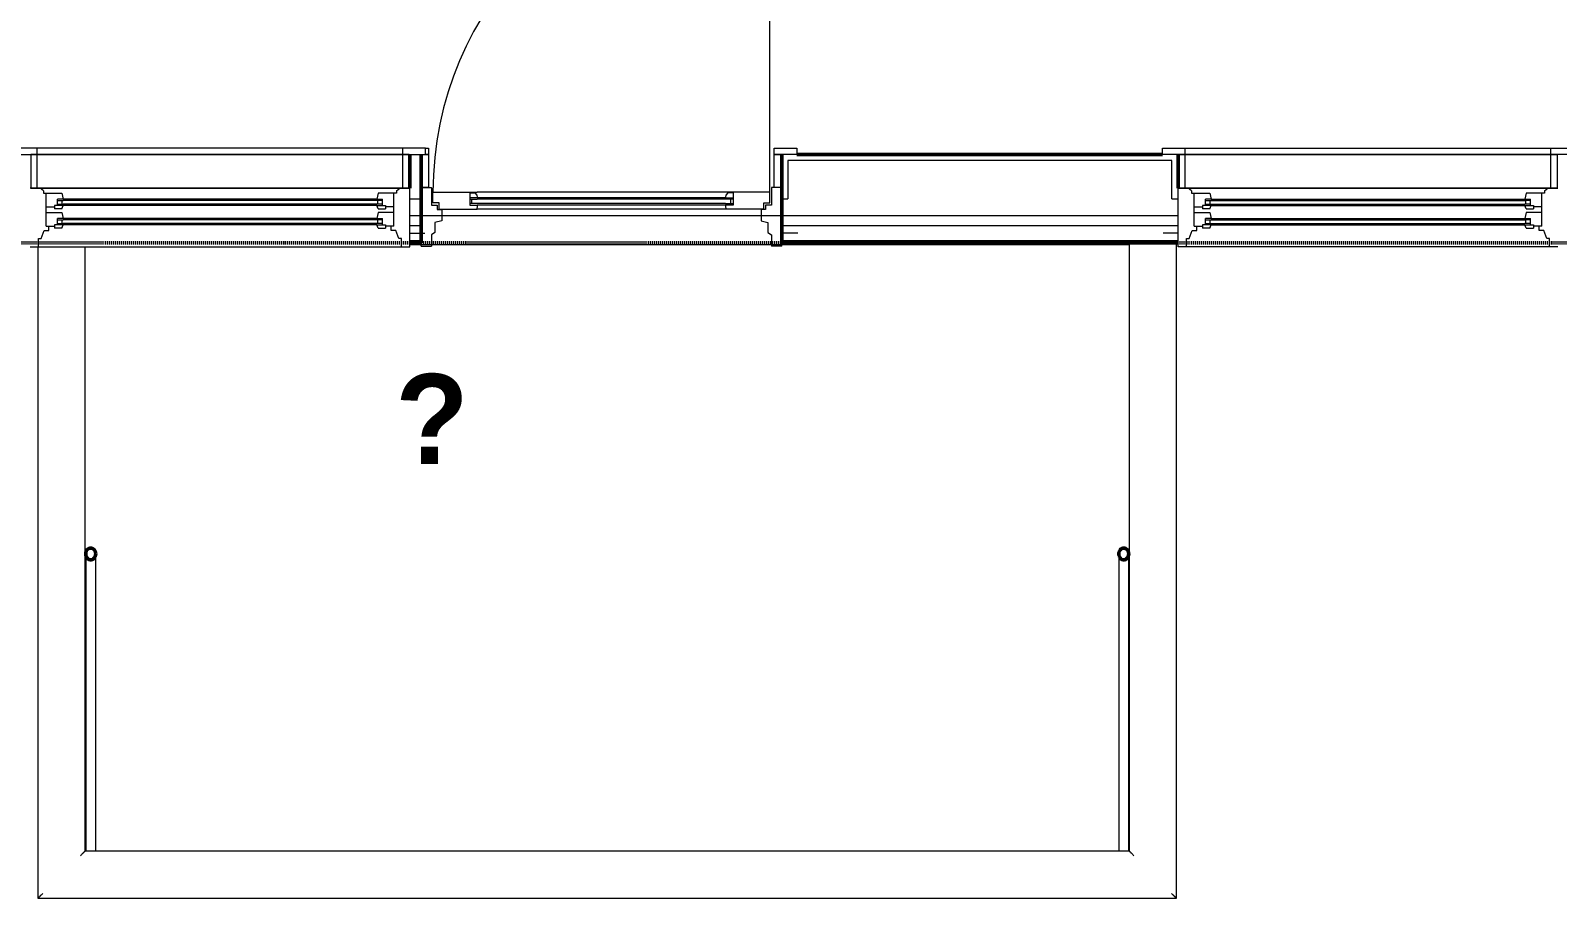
# Model space of a CAD drawing. Header units: inches. Extents: x -4217 to -1814, y 9706 to 12425.
# Drawn here: x -3712.7 to -3559.7, y 9914.1 to 10001.5 of the extents above; entities that cross this region are included whole.
import ezdxf

# ---------------------------------------------------------------- set-up
doc = ezdxf.new("R2010")
doc.units = ezdxf.units.IN
doc.header["$MEASUREMENT"] = 0
doc.linetypes.add('Dash 1_16_', pattern=[0.125, 0.0625, -0.0625])
for name, color, linetype, lineweight in [('A-ANNO-DIMS', 211, 'Continuous', 9), ('A-ANNO-DIMS-96', 211, 'Continuous', 9), ('A-AREA-IDEN', 2, 'Continuous', 9), ('A-DOOR-1', 250, 'Continuous', 9), ('A-DOOR-2', 90, 'Continuous', 20), ('A-DOOR-FRAM-1', 90, 'Continuous', 20), ('A-DOOR-FRAM-2', 250, 'Continuous', 9), ('A-DOOR-GLAZ-1', 250, 'Continuous', 9), ('A-FLOR-1', 50, 'Continuous', 13), ('A-FLOR-HRAL-2', 250, 'Continuous', 9), ('A-GLAZ-1', 250, 'Continuous', 9), ('A-GLAZ-2', 90, 'Continuous', 20), ('A-WALL-3', 10, 'Continuous', 50), ('A-WALL-4', 50, 'Continuous', 13), ('C-PROP-LINE-2', 91, 'Dash 1_16_', 50)]:
    doc.layers.add(name, color=color, linetype=linetype, lineweight=lineweight)
doc.styles.add('Century Gothic', font='ufonts.com_century-gothic.ttf', dxfattribs={"height": 9})
doc.styles.add('Century Gothic_B', font='GOTHICB.TTF', dxfattribs={"height": 9})
doc.dimstyles.new('OD__1_8__Tol__', dxfattribs={"dimscale": 12, "dimtxt": 9.397514, "dimasz": 1, "dimexe": 0.75, "dimexo": 0.5, "dimgap": 0.125, "dimtad": 1, "dimdec": 3, "dimrnd": 0.125, "dimzin": 3, "dimdsep": 46, "dimlunit": 4, "dimtxsty": 'Century Gothic', "dimblk1": 'OBLIQUE', "dimblk2": 'OBLIQUE', "dimsah": 1, "dimcen": 0.09, "dimdle": 0.75, "dimazin": 0, "dimtfac": 1, "dimtdec": 4, "dimtix": 1, "dimtmove": 0, "dimatfit": 3, "dimfxl": 1, "dimtvp": 1, "dimtfill": 1, "dimfrac": 2, "dimtolj": 1, "dimtzin": 0, "dimarcsym": 2})

# ---------------------------------------------------------------- blocks, each defined once
blk = doc.blocks.new('DIMBLOCK31-FLOOR PLAN - 3RD FLOOR')
at = {"layer": 'A-ANNO-DIMS-96'}
for p, q in [((-3338.72, 9982.44), (-3338.72, 9817.41)), ((-3338.72, 9826.41), (-3338.72, 9982.44)), ((-3856.29, 9978.63), (-3856.29, 9817.41)), ((-3856.29, 9826.41), (-3856.29, 9978.63)), ((-3865.29, 9826.41), (-3338.72, 9826.41))]:
    blk.add_line(p, q, dxfattribs=at)
at = {"layer": 'A-ANNO-DIMS-96', "lineweight": 50}
for p, q in [((-3856.29, 9826.41), (-3850.29, 9832.41)), ((-3338.72, 9826.41), (-3332.72, 9832.41)), ((-3856.29, 9826.41), (-3862.29, 9820.41)), ((-3338.72, 9826.41), (-3344.72, 9820.41))]:
    blk.add_line(p, q, dxfattribs=at)
at = {"layer": 'A-ANNO-DIMS-96', "color": 0, "insert": (-3628.23, 9839.44), "char_height": 9, "width": 73.7481, "attachment_point": 1, "line_spacing_factor": 0.984502, "style": 'Century Gothic', "bg_fill": 3, "box_fill_scale": 1.25, "bg_fill_color": 256, "bg_fill_true_color": 13158600, "bg_fill_transparency": 0}
blk.add_mtext('43\' - 1 5/8"', dxfattribs=at)
blk = doc.blocks.new('_Oblique')
at = {"color": 0, "linetype": 'ByBlock', "lineweight": -2}
blk.add_line((-0.5, -0.5), (0.5, 0.5), dxfattribs=at)

msp = doc.modelspace()

# ---------------------------------------------------------------- linework, layer by layer
at = {"layer": 'A-DOOR-FRAM-2'}
for p, q in [((-3673.16202, 9989.6894), (-3672.83624, 9989.6894)), ((-3638.21124, 9989.6894), (-3635.96124, 9989.6894))]:
    msp.add_line(p, q, dxfattribs=at)
at = {"layer": 'A-GLAZ-1'}
for p, q in [((-3673.16202, 9989.6894), (-3714.31046, 9989.6894)), ((-3599.29796, 9989.6894), (-3558.14952, 9989.6894))]:
    msp.add_line(p, q, dxfattribs=at)

# ---------------------------------------------------------------- texts
at = {"layer": 'A-AREA-IDEN', "insert": (-3676.17675, 9967.06755), "char_height": 9, "width": 8.787, "attachment_point": 1, "style": 'Century Gothic_B'}
msp.add_mtext('\\fCentury Gothic|b1|i0|c0|p34|;?', dxfattribs=at)

# ---------------------------------------------------------------- next in the draw order: dimensions: what is measured, and where the dimension line sits
at = {"layer": 'A-ANNO-DIMS'}
dim = msp.add_linear_dim(base=(-3338.7237366793, 9826.4063176174), p1=(-3856.2862366797, 9984.6268961105), p2=(-3338.7237366793, 9988.4393961105), dimstyle='OD__1_8__Tol__', override={"dimpost": '<>', "dimfxl": 517.576542}, dxfattribs=at)
dim.commit()
dim.dimension.update_dxf_attribs({"geometry": 'DIMBLOCK31-FLOOR PLAN - 3RD FLOOR', "text_midpoint": (-3597.5049866795, 9833.1313346513)})

# ---------------------------------------------------------------- next in the draw order: linework, layer by layer
at = {"layer": 'A-DOOR-1'}
msp.add_line((-3638.64874, 9985.28315), (-3638.64874, 10019.03315), dxfattribs=at)
msp.add_arc((-3638.64874, 9985.28315), 33.75, 90, 180, dxfattribs=at)
at = {"layer": 'A-DOOR-2'}
for p, q in [((-3672.39874, 9984.2209), (-3672.39874, 9985.28315)), ((-3672.39874, 9985.28315), (-3667.96124, 9985.28315)), ((-3668.71124, 9985.28315), (-3668.71124, 9983.9709)), ((-3668.71124, 9985.28315), (-3668.71124, 9985.2209)), ((-3668.71124, 9985.2209), (-3668.19727, 9985.2209)), ((-3667.96124, 9984.7209), (-3668.71124, 9984.7209)), ((-3668.19727, 9985.2209), (-3667.99224, 9984.9689)), ((-3667.99224, 9984.9689), (-3667.96124, 9984.7829)), ((-3643.08624, 9985.28315), (-3667.96124, 9985.28315)), ((-3667.96124, 9984.7829), (-3667.96124, 9984.7209)), ((-3638.64874, 9985.28315), (-3643.08624, 9985.28315)), ((-3643.05524, 9984.9689), (-3643.08624, 9984.7829)), ((-3643.08624, 9984.7829), (-3643.08624, 9984.7209)), ((-3643.08624, 9984.7209), (-3642.33624, 9984.7209)), ((-3642.85021, 9985.2209), (-3643.05524, 9984.9689)), ((-3642.33624, 9985.2209), (-3642.85021, 9985.2209)), ((-3642.33624, 9985.28315), (-3642.33624, 9983.9709)), ((-3642.33624, 9985.28315), (-3642.33624, 9985.2209)), ((-3638.64874, 9984.2209), (-3638.64874, 9985.28315)), ((-3671.78238, 9984.21014), (-3672.39874, 9984.2209)), ((-3671.78238, 9983.56465), (-3671.78238, 9984.21014)), ((-3671.78238, 9983.56465), (-3667.96124, 9983.56465)), ((-3668.71124, 9983.9709), (-3667.96124, 9983.9709)), ((-3667.96124, 9983.8769), (-3667.99158, 9983.56465)), ((-3667.96124, 9983.9709), (-3667.96124, 9983.8769)), ((-3643.08624, 9983.5644), (-3667.96124, 9983.5644)), ((-3643.08624, 9983.9709), (-3643.08624, 9983.8769)), ((-3642.33624, 9983.9709), (-3643.08624, 9983.9709)), ((-3643.08624, 9983.8769), (-3643.05589, 9983.56465)), ((-3639.26509, 9983.56465), (-3643.08624, 9983.56465)), ((-3639.26509, 9984.21014), (-3638.64874, 9984.2209)), ((-3639.26509, 9983.56465), (-3639.26509, 9984.21014))]:
    msp.add_line(p, q, dxfattribs=at)
at = {"layer": 'A-DOOR-FRAM-1'}
for p, q in [((-3673.58624, 9979.8769), (-3673.58624, 9985.7519)), ((-3673.21124, 9985.7519), (-3673.58624, 9985.7519)), ((-3673.58624, 9985.7519), (-3672.55499, 9985.7519)), ((-3672.55499, 9985.7519), (-3672.55499, 9983.9699)), ((-3638.49249, 9985.7519), (-3638.49249, 9983.9699)), ((-3637.46124, 9985.7519), (-3638.49249, 9985.7519)), ((-3637.46124, 9979.8769), (-3637.46124, 9985.7519)), ((-3672.55499, 9983.9699), (-3671.97624, 9983.9699)), ((-3671.97624, 9983.9699), (-3671.97624, 9983.5329)), ((-3671.97624, 9983.5329), (-3671.52374, 9983.5329)), ((-3671.52374, 9983.5329), (-3671.52374, 9982.39557)), ((-3639.07124, 9983.5329), (-3639.52374, 9983.5329)), ((-3639.52374, 9983.5329), (-3639.52374, 9982.39557)), ((-3639.07124, 9983.9699), (-3639.07124, 9983.5329)), ((-3638.49249, 9983.9699), (-3639.07124, 9983.9699)), ((-3671.52374, 9982.39557), (-3672.21124, 9982.24039)), ((-3672.21124, 9982.24039), (-3672.21124, 9981.23924)), ((-3639.52374, 9982.39557), (-3638.83624, 9982.24039)), ((-3638.83624, 9982.24039), (-3638.83624, 9981.23924)), ((-3674.72452, 9981.1894), (-3673.58624, 9981.1894)), ((-3673.58624, 9980.0019), (-3673.58624, 9980.1894)), ((-3672.21124, 9981.23924), (-3672.55499, 9980.99854)), ((-3672.55499, 9980.99854), (-3672.55499, 9979.8769)), ((-3638.83624, 9981.23924), (-3638.49249, 9980.99854)), ((-3638.49249, 9980.99854), (-3638.49249, 9979.8769)), ((-3635.83624, 9981.1894), (-3637.46124, 9981.1894)), ((-3637.46124, 9980.1894), (-3637.46124, 9980.0019)), ((-3673.58624, 9979.8769), (-3672.55499, 9979.8769)), ((-3637.46124, 9979.8769), (-3638.49249, 9979.8769))]:
    msp.add_line(p, q, dxfattribs=at)
at = {"layer": 'A-DOOR-FRAM-2'}
for p, q in [((-3672.83624, 9989.6894), (-3672.83624, 9989.0644)), ((-3638.21124, 9989.0644), (-3638.21124, 9989.6894)), ((-3635.96124, 9989.6894), (-3635.96124, 9989.0644)), ((-3673.46124, 9985.7519), (-3673.46124, 9989.0644)), ((-3673.16202, 9989.0644), (-3672.83624, 9989.0644)), ((-3672.83624, 9989.0644), (-3673.16202, 9989.0644)), ((-3672.83624, 9989.0644), (-3672.83624, 9985.7519)), ((-3638.21124, 9989.0644), (-3637.58624, 9989.0644)), ((-3638.21124, 9985.7519), (-3638.21124, 9989.0644)), ((-3635.96124, 9989.0644), (-3638.21124, 9989.0644)), ((-3637.58624, 9989.0644), (-3637.58624, 9985.7519)), ((-3672.83624, 9985.7519), (-3673.46124, 9985.7519)), ((-3637.58624, 9985.7519), (-3638.21124, 9985.7519))]:
    msp.add_line(p, q, dxfattribs=at)
at = {"layer": 'A-DOOR-GLAZ-1'}
for p, q in [((-3643.08624, 9984.72065), (-3667.96124, 9984.72065)), ((-3668.71124, 9984.5644), (-3667.96124, 9984.5644)), ((-3667.96124, 9984.1269), (-3668.71124, 9984.1269)), ((-3668.50124, 9984.1269), (-3668.50124, 9984.5644)), ((-3643.08624, 9984.5644), (-3667.96124, 9984.5644)), ((-3643.08624, 9984.1269), (-3667.96124, 9984.1269)), ((-3643.08624, 9983.97065), (-3667.96124, 9983.97065)), ((-3642.33624, 9984.5644), (-3643.08624, 9984.5644)), ((-3643.08624, 9984.1269), (-3642.33624, 9984.1269)), ((-3642.54624, 9984.1269), (-3642.54624, 9984.5644))]:
    msp.add_line(p, q, dxfattribs=at)
at = {"layer": 'A-FLOR-1'}
for p, q in [((-3673.58624, 9982.9394), (-3637.46124, 9982.9394)), ((-3602.64815, 9980.0019), (-3674.72452, 9980.0019))]:
    msp.add_line(p, q, dxfattribs=at)
at = {"layer": 'A-FLOR-HRAL-2'}
for p, q in [((-3602.64815, 9980.1894), (-3602.64815, 9919.3016)), ((-3597.92374, 9914.57719), (-3597.92374, 9980.1894)), ((-3711.97315, 9979.8144), (-3711.97315, 9914.57719)), ((-3707.24874, 9919.3016), (-3707.24874, 9979.8144)), ((-3602.64815, 9919.3016), (-3707.24874, 9919.3016)), ((-3711.97315, 9914.57719), (-3597.92374, 9914.57719))]:
    msp.add_line(p, q, dxfattribs=at)
for points, knots in [([(-3707.72118, 9918.82916), (-3707.67995, 9918.87131), (-3707.61811, 9918.93206), (-3707.53987, 9919.01044), (-3707.49355, 9919.0569), (-3707.45852, 9919.09163), (-3707.42499, 9919.1254), (-3707.39392, 9919.1565), (-3707.36572, 9919.18445), (-3707.33955, 9919.2108), (-3707.31086, 9919.23949), (-3707.28345, 9919.2668), (-3707.25688, 9919.29354), (-3707.24874, 9919.30142), (-3707.24874, 9919.3016)], [0, 0, 0, 0, 0.166666667, 0.25, 0.333333333, 0.375, 0.416666667, 0.5, 0.541666667, 0.583333333, 0.666666667, 0.75, 0.833333333, 1, 1, 1, 1]), ([(-3602.17571, 9918.82916), (-3602.21785, 9918.87039), (-3602.27861, 9918.93222), (-3602.35699, 9919.01047), (-3602.40345, 9919.05679), (-3602.43817, 9919.09182), (-3602.47194, 9919.12535), (-3602.50305, 9919.15642), (-3602.53099, 9919.18461), (-3602.55735, 9919.21078), (-3602.58604, 9919.23948), (-3602.61334, 9919.26689), (-3602.64009, 9919.29345), (-3602.64796, 9919.3016), (-3602.64815, 9919.3016)], [0, 0, 0, 0, 0.166666667, 0.25, 0.333333333, 0.375, 0.416666667, 0.5, 0.541666667, 0.583333333, 0.666666667, 0.75, 0.833333333, 1, 1, 1, 1]), ([(-3711.97315, 9914.57719), (-3711.97315, 9914.57737), (-3711.965, 9914.58525), (-3711.93843, 9914.61199), (-3711.91102, 9914.6393), (-3711.88233, 9914.66799), (-3711.85616, 9914.69434), (-3711.82796, 9914.72228), (-3711.78913, 9914.76126), (-3711.74619, 9914.80424), (-3711.70981, 9914.84035), (-3711.67224, 9914.87822), (-3711.60377, 9914.94668), (-3711.54193, 9915.00748), (-3711.50071, 9915.04963)], [0, 0, 0, 0, 0.166666667, 0.25, 0.333333333, 0.416666667, 0.458333333, 0.5, 0.583333333, 0.666666667, 0.708333333, 0.75, 0.833333333, 1, 1, 1, 1]), ([(-3597.92374, 9914.57719), (-3597.92392, 9914.57719), (-3597.9318, 9914.58534), (-3597.95854, 9914.61191), (-3597.98585, 9914.63932), (-3598.01453, 9914.66801), (-3598.04089, 9914.69418), (-3598.06882, 9914.72238), (-3598.10781, 9914.76121), (-3598.15079, 9914.80415), (-3598.1869, 9914.84053), (-3598.22477, 9914.8781), (-3598.29322, 9914.94657), (-3598.35403, 9915.0084), (-3598.39618, 9915.04963)], [0, 0, 0, 0, 0.166666667, 0.25, 0.333333333, 0.416666667, 0.458333333, 0.5, 0.583333333, 0.666666667, 0.708333333, 0.75, 0.833333333, 1, 1, 1, 1])]:
    msp.add_open_spline(points, degree=3, knots=knots, dxfattribs=at)
at = {"layer": 'A-GLAZ-1'}
for p, q in [((-3712.06046, 9989.0644), (-3712.06046, 9989.6894)), ((-3675.41202, 9989.0644), (-3675.41202, 9989.6894)), ((-3673.16202, 9989.0644), (-3673.16202, 9989.6894)), ((-3599.29796, 9989.0644), (-3599.29796, 9989.6894)), ((-3597.04796, 9989.0644), (-3597.04796, 9989.6894)), ((-3560.39952, 9989.0644), (-3560.39952, 9989.6894)), ((-3714.31046, 9989.0644), (-3673.16202, 9989.0644)), ((-3674.78702, 9989.0644), (-3712.68546, 9989.0644)), ((-3712.68546, 9989.0644), (-3712.68546, 9985.6894)), ((-3712.06046, 9985.6894), (-3712.06046, 9989.0644)), ((-3675.41202, 9985.6894), (-3675.41202, 9989.0644)), ((-3674.78702, 9985.6894), (-3674.78702, 9989.0644)), ((-3558.14952, 9989.0644), (-3599.29796, 9989.0644)), ((-3597.67296, 9989.0644), (-3559.77452, 9989.0644)), ((-3597.67296, 9985.6894), (-3597.67296, 9989.0644)), ((-3597.04796, 9985.6894), (-3597.04796, 9989.0644)), ((-3560.39952, 9985.6894), (-3560.39952, 9989.0644)), ((-3559.77452, 9989.0644), (-3559.77452, 9985.6894)), ((-3712.68546, 9985.6894), (-3674.78702, 9985.6894)), ((-3559.77452, 9985.6894), (-3597.67296, 9985.6894)), ((-3710.02921, 9984.4394), (-3709.43546, 9984.4394)), ((-3710.02921, 9984.0644), (-3709.43546, 9984.0644)), ((-3709.56046, 9984.0644), (-3709.56046, 9984.4394)), ((-3678.03702, 9984.5644), (-3709.43546, 9984.5644)), ((-3678.03702, 9984.4394), (-3709.43546, 9984.4394)), ((-3678.03702, 9984.0644), (-3709.43546, 9984.0644)), ((-3678.03702, 9983.9394), (-3709.43546, 9983.9394)), ((-3677.44327, 9984.4394), (-3678.03702, 9984.4394)), ((-3677.44327, 9984.0644), (-3678.03702, 9984.0644)), ((-3677.91202, 9984.0644), (-3677.91202, 9984.4394)), ((-3595.01671, 9984.4394), (-3594.42296, 9984.4394)), ((-3595.01671, 9984.0644), (-3594.42296, 9984.0644)), ((-3594.54796, 9984.0644), (-3594.54796, 9984.4394)), ((-3594.42296, 9984.5644), (-3563.02452, 9984.5644)), ((-3594.42296, 9984.4394), (-3563.02452, 9984.4394)), ((-3594.42296, 9984.0644), (-3563.02452, 9984.0644)), ((-3594.42296, 9983.9394), (-3563.02452, 9983.9394)), ((-3562.43077, 9984.4394), (-3563.02452, 9984.4394)), ((-3562.43077, 9984.0644), (-3563.02452, 9984.0644)), ((-3562.89952, 9984.0644), (-3562.89952, 9984.4394)), ((-3710.02921, 9982.5019), (-3709.43546, 9982.5019)), ((-3710.02921, 9982.1269), (-3709.43546, 9982.1269)), ((-3709.56046, 9982.1269), (-3709.56046, 9982.5019)), ((-3678.03702, 9982.6269), (-3709.43546, 9982.6269)), ((-3678.03702, 9982.5019), (-3709.43546, 9982.5019)), ((-3678.03702, 9982.1269), (-3709.43546, 9982.1269)), ((-3678.03702, 9982.0019), (-3709.43546, 9982.0019)), ((-3677.44327, 9982.5019), (-3678.03702, 9982.5019)), ((-3677.44327, 9982.1269), (-3678.03702, 9982.1269)), ((-3677.91202, 9982.1269), (-3677.91202, 9982.5019)), ((-3595.01671, 9982.5019), (-3594.42296, 9982.5019)), ((-3595.01671, 9982.1269), (-3594.42296, 9982.1269)), ((-3594.54796, 9982.1269), (-3594.54796, 9982.5019)), ((-3594.42296, 9982.6269), (-3563.02452, 9982.6269)), ((-3594.42296, 9982.5019), (-3563.02452, 9982.5019)), ((-3594.42296, 9982.1269), (-3563.02452, 9982.1269)), ((-3594.42296, 9982.0019), (-3563.02452, 9982.0019)), ((-3562.43077, 9982.5019), (-3563.02452, 9982.5019)), ((-3562.43077, 9982.1269), (-3563.02452, 9982.1269)), ((-3562.89952, 9982.1269), (-3562.89952, 9982.5019))]:
    msp.add_line(p, q, dxfattribs=at)
at = {"layer": 'A-GLAZ-2'}
for p, q in [((-3674.72452, 9985.6894), (-3712.74796, 9985.6894)), ((-3711.40421, 9985.40924), (-3711.73809, 9985.6894)), ((-3711.40421, 9985.40924), (-3711.40421, 9985.1894)), ((-3711.40421, 9985.1894), (-3709.59171, 9985.1894)), ((-3711.15421, 9981.8769), (-3711.15421, 9985.1894)), ((-3709.59171, 9985.1894), (-3709.43546, 9984.5644)), ((-3677.88077, 9985.1894), (-3678.03702, 9984.5644)), ((-3676.06827, 9985.1894), (-3677.88077, 9985.1894)), ((-3676.31827, 9981.8769), (-3676.31827, 9985.1894)), ((-3676.06827, 9985.40924), (-3675.73439, 9985.6894)), ((-3676.06827, 9985.40924), (-3676.06827, 9985.1894)), ((-3674.72452, 9979.8144), (-3674.72452, 9985.6894)), ((-3597.73546, 9985.6894), (-3559.71202, 9985.6894)), ((-3597.73546, 9979.8144), (-3597.73546, 9985.6894)), ((-3596.39171, 9985.40924), (-3596.72559, 9985.6894)), ((-3596.39171, 9985.40924), (-3596.39171, 9985.1894)), ((-3596.39171, 9985.1894), (-3594.57921, 9985.1894)), ((-3596.14171, 9981.8769), (-3596.14171, 9985.1894)), ((-3594.57921, 9985.1894), (-3594.42296, 9984.5644)), ((-3562.86827, 9985.1894), (-3563.02452, 9984.5644)), ((-3561.05577, 9985.1894), (-3562.86827, 9985.1894)), ((-3561.30577, 9981.8769), (-3561.30577, 9985.1894)), ((-3561.05577, 9985.40924), (-3560.72189, 9985.6894)), ((-3561.05577, 9985.40924), (-3561.05577, 9985.1894)), ((-3711.15421, 9983.8144), (-3710.31046, 9983.8144)), ((-3711.15421, 9983.2519), (-3709.59171, 9983.2519)), ((-3710.31046, 9983.9394), (-3710.31046, 9983.59565)), ((-3709.43858, 9983.9394), (-3710.31046, 9983.9394)), ((-3709.59171, 9983.59565), (-3710.31046, 9983.59565)), ((-3710.02921, 9983.9394), (-3710.02921, 9984.5644)), ((-3709.43546, 9984.5644), (-3710.02921, 9984.5644)), ((-3709.59171, 9983.59565), (-3709.43858, 9983.9394)), ((-3709.59171, 9983.2519), (-3709.43546, 9982.6269)), ((-3678.03702, 9984.5644), (-3677.44327, 9984.5644)), ((-3677.88077, 9983.2519), (-3678.03702, 9982.6269)), ((-3677.88077, 9983.59565), (-3678.03389, 9983.9394)), ((-3678.03389, 9983.9394), (-3677.16202, 9983.9394)), ((-3677.88077, 9983.59565), (-3677.16202, 9983.59565)), ((-3676.31827, 9983.2519), (-3677.88077, 9983.2519)), ((-3677.44327, 9983.9394), (-3677.44327, 9984.5644)), ((-3677.16202, 9983.9394), (-3677.16202, 9983.59565)), ((-3676.31827, 9983.8144), (-3677.16202, 9983.8144)), ((-3596.14171, 9983.8144), (-3595.29796, 9983.8144)), ((-3596.14171, 9983.2519), (-3594.57921, 9983.2519)), ((-3595.29796, 9983.9394), (-3595.29796, 9983.59565)), ((-3594.42608, 9983.9394), (-3595.29796, 9983.9394)), ((-3594.57921, 9983.59565), (-3595.29796, 9983.59565)), ((-3595.01671, 9983.9394), (-3595.01671, 9984.5644)), ((-3594.42296, 9984.5644), (-3595.01671, 9984.5644)), ((-3594.57921, 9983.59565), (-3594.42608, 9983.9394)), ((-3594.57921, 9983.2519), (-3594.42296, 9982.6269)), ((-3563.02452, 9984.5644), (-3562.43077, 9984.5644)), ((-3562.86827, 9983.2519), (-3563.02452, 9982.6269)), ((-3562.86827, 9983.59565), (-3563.02139, 9983.9394)), ((-3563.02139, 9983.9394), (-3562.14952, 9983.9394)), ((-3562.86827, 9983.59565), (-3562.14952, 9983.59565)), ((-3561.30577, 9983.2519), (-3562.86827, 9983.2519)), ((-3562.43077, 9983.9394), (-3562.43077, 9984.5644)), ((-3562.14952, 9983.9394), (-3562.14952, 9983.59565)), ((-3561.30577, 9983.8144), (-3562.14952, 9983.8144)), ((-3711.15421, 9981.8769), (-3710.31046, 9981.8769)), ((-3710.87296, 9981.4394), (-3710.87296, 9981.8769)), ((-3710.31046, 9982.0019), (-3710.31046, 9981.65815)), ((-3709.43858, 9982.0019), (-3710.31046, 9982.0019)), ((-3709.59171, 9981.65815), (-3710.31046, 9981.65815)), ((-3710.02921, 9982.0019), (-3710.02921, 9982.6269)), ((-3709.43546, 9982.6269), (-3710.02921, 9982.6269)), ((-3709.59171, 9981.65815), (-3709.43858, 9982.0019)), ((-3678.03702, 9982.6269), (-3677.44327, 9982.6269)), ((-3677.88077, 9981.65815), (-3678.03389, 9982.0019)), ((-3678.03389, 9982.0019), (-3677.16202, 9982.0019)), ((-3677.88077, 9981.65815), (-3677.16202, 9981.65815)), ((-3677.44327, 9982.0019), (-3677.44327, 9982.6269)), ((-3677.16202, 9982.0019), (-3677.16202, 9981.65815)), ((-3676.31827, 9981.8769), (-3677.16202, 9981.8769)), ((-3676.59952, 9981.4394), (-3676.59952, 9981.8769)), ((-3596.14171, 9981.8769), (-3595.29796, 9981.8769)), ((-3595.86046, 9981.4394), (-3595.86046, 9981.8769)), ((-3595.29796, 9982.0019), (-3595.29796, 9981.65815)), ((-3594.42608, 9982.0019), (-3595.29796, 9982.0019)), ((-3594.57921, 9981.65815), (-3595.29796, 9981.65815)), ((-3595.01671, 9982.0019), (-3595.01671, 9982.6269)), ((-3594.42296, 9982.6269), (-3595.01671, 9982.6269)), ((-3594.57921, 9981.65815), (-3594.42608, 9982.0019)), ((-3563.02452, 9982.6269), (-3562.43077, 9982.6269)), ((-3562.86827, 9981.65815), (-3563.02139, 9982.0019)), ((-3563.02139, 9982.0019), (-3562.14952, 9982.0019)), ((-3562.86827, 9981.65815), (-3562.14952, 9981.65815)), ((-3562.43077, 9982.0019), (-3562.43077, 9982.6269)), ((-3562.14952, 9982.0019), (-3562.14952, 9981.65815)), ((-3561.30577, 9981.8769), (-3562.14952, 9981.8769)), ((-3561.58702, 9981.4394), (-3561.58702, 9981.8769)), ((-3711.93546, 9980.6269), (-3711.66077, 9980.6269)), ((-3711.93546, 9979.8144), (-3711.93546, 9980.6269)), ((-3711.66077, 9980.6269), (-3711.34171, 9981.4394)), ((-3711.34171, 9981.4394), (-3710.87296, 9981.4394)), ((-3676.13077, 9981.4394), (-3676.59952, 9981.4394)), ((-3675.8117, 9980.6269), (-3676.13077, 9981.4394)), ((-3675.53702, 9980.6269), (-3675.8117, 9980.6269)), ((-3675.53702, 9979.8144), (-3675.53702, 9980.6269)), ((-3674.72452, 9981.1894), (-3673.22452, 9981.1894)), ((-3597.73546, 9981.1894), (-3599.23546, 9981.1894)), ((-3596.92296, 9980.6269), (-3596.64827, 9980.6269)), ((-3596.92296, 9979.8144), (-3596.92296, 9980.6269)), ((-3596.64827, 9980.6269), (-3596.32921, 9981.4394)), ((-3596.32921, 9981.4394), (-3595.86046, 9981.4394)), ((-3561.11827, 9981.4394), (-3561.58702, 9981.4394)), ((-3560.7992, 9980.6269), (-3561.11827, 9981.4394)), ((-3560.52452, 9980.6269), (-3560.7992, 9980.6269)), ((-3560.52452, 9979.8144), (-3560.52452, 9980.6269)), ((-3712.74796, 9979.8144), (-3674.72452, 9979.8144)), ((-3559.71202, 9979.8144), (-3597.73546, 9979.8144))]:
    msp.add_line(p, q, dxfattribs=at)
at = {"layer": 'A-WALL-3'}
for p, q in [((-3674.72452, 9989.0644), (-3674.72452, 9985.6894)), ((-3673.58624, 9980.1894), (-3673.58624, 9989.0644)), ((-3637.46124, 9989.0644), (-3637.46124, 9980.1894)), ((-3599.29796, 9989.0644), (-3635.96124, 9989.0644)), ((-3597.73546, 9985.6894), (-3597.73546, 9989.0644)), ((-3674.72452, 9980.1894), (-3673.58624, 9980.1894)), ((-3637.46124, 9980.1894), (-3597.73546, 9980.1894))]:
    msp.add_line(p, q, dxfattribs=at)
at = {"layer": 'A-WALL-3', "flags": 128}
for points in [[(-3706.18696, 9949.05778), (-3706.20149, 9949.19888), (-3706.24423, 9949.33178), (-3706.3127, 9949.44875), (-3706.40293, 9949.543), (-3706.50966, 9949.60906), (-3706.62669, 9949.64307), (-3706.74723, 9949.64307), (-3706.86426, 9949.60906), (-3706.97099, 9949.543), (-3707.06121, 9949.44875), (-3707.12969, 9949.33178), (-3707.17243, 9949.19888), (-3707.18696, 9949.05778)], [(-3602.69318, 9949.05778), (-3602.70771, 9949.19888), (-3602.75046, 9949.33178), (-3602.81893, 9949.44875), (-3602.90915, 9949.543), (-3603.01588, 9949.60906), (-3603.13291, 9949.64307), (-3603.25345, 9949.64307), (-3603.37049, 9949.60906), (-3603.47722, 9949.543), (-3603.56744, 9949.44875), (-3603.63591, 9949.33178), (-3603.67865, 9949.19888), (-3603.69318, 9949.05778)], [(-3707.18696, 9949.05778), (-3707.17243, 9948.91668), (-3707.12969, 9948.78378), (-3707.06121, 9948.66681), (-3706.97099, 9948.57256), (-3706.86426, 9948.50651), (-3706.74723, 9948.47249), (-3706.62669, 9948.47249), (-3706.50966, 9948.50651), (-3706.40293, 9948.57256), (-3706.3127, 9948.66681), (-3706.24423, 9948.78378), (-3706.20149, 9948.91668), (-3706.18696, 9949.05778)], [(-3603.69318, 9949.05778), (-3603.67865, 9948.91668), (-3603.63591, 9948.78378), (-3603.56744, 9948.66681), (-3603.47722, 9948.57256), (-3603.37049, 9948.50651), (-3603.25345, 9948.47249), (-3603.13291, 9948.47249), (-3603.01588, 9948.50651), (-3602.90915, 9948.57256), (-3602.81893, 9948.66681), (-3602.75046, 9948.78378), (-3602.70771, 9948.91668), (-3602.69318, 9949.05778)]]:
    msp.add_lwpolyline(points, dxfattribs=at)
at = {"layer": 'A-WALL-4'}
for p, q in [((-3636.83624, 9988.4394), (-3636.83624, 9984.6269)), ((-3598.36046, 9988.4394), (-3636.83624, 9988.4394)), ((-3598.36046, 9984.6269), (-3598.36046, 9988.4394)), ((-3674.72452, 9984.6269), (-3673.58624, 9984.6269)), ((-3637.46124, 9984.6269), (-3636.83624, 9984.6269)), ((-3598.36046, 9984.6269), (-3597.73546, 9984.6269)), ((-3674.72452, 9982.9394), (-3673.58624, 9982.9394)), ((-3674.72452, 9981.9394), (-3673.58624, 9981.9394)), ((-3637.46124, 9982.9394), (-3597.73546, 9982.9394)), ((-3637.46124, 9981.9394), (-3597.73546, 9981.9394)), ((-3674.72452, 9980.4394), (-3673.58624, 9980.4394)), ((-3637.46124, 9980.4394), (-3597.73546, 9980.4394)), ((-3707.18696, 9949.05778), (-3707.18696, 9919.30159)), ((-3706.18696, 9919.30144), (-3706.18696, 9949.05778)), ((-3603.69318, 9949.05778), (-3603.69318, 9919.3016)), ((-3602.69318, 9919.3016), (-3602.69318, 9949.05778))]:
    msp.add_line(p, q, dxfattribs=at)
at = {"layer": 'C-PROP-LINE-2'}
msp.add_line((-2636.92374, 9980.1894), (-3860.72374, 9980.1894), dxfattribs=at)

doc.saveas('drawing.dxf')
